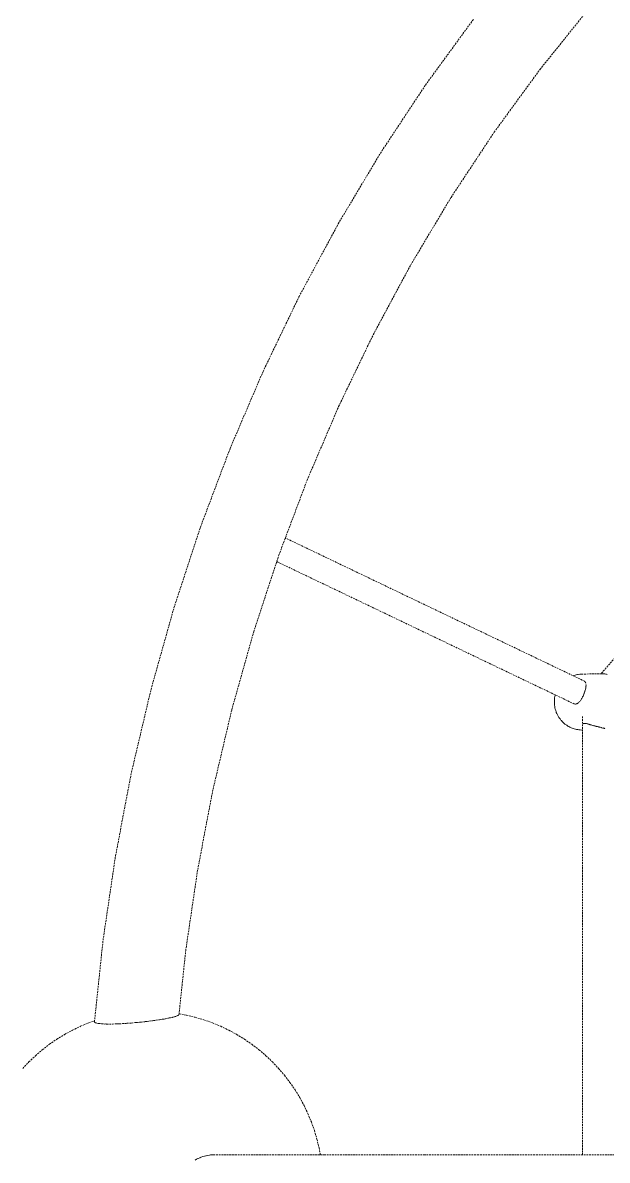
# Model space of a CAD drawing. Header units: millimetres. Extents: x -4710 to 4801, y -2494 to 3533.
# Drawn here: x 801 to 1222, y 782 to 1600 of the extents above; entities that cross this region are included whole.
import ezdxf

# ---------------------------------------------------------------- set-up
doc = ezdxf.new("R2010")
doc.units = ezdxf.units.MM
doc.linetypes.add('HIDDEN', pattern=[1.905, 1.27, -0.635])
doc.layers.add('DIKOM_ОБЪЕКТ', color=7, linetype='Continuous')

msp = doc.modelspace()

# ---------------------------------------------------------------- linework, layer by layer
at = {"layer": 'DIKOM_ОБЪЕКТ', "color": 7, "linetype": 'HIDDEN', "lineweight": 15}
for p, q in [((1635.527, 1614.438), (1217.718, 1131.994)), ((1173.808, 1566.879), (1208.119, 1609.479)), ((1091.346, 1555.654), (1125.813, 1602.828)), ((1140.841, 1521.759), (1173.848, 1566.934)), ((1058.891, 1506.612), (1091.346, 1555.654)), ((1109.763, 1474.796), (1140.841, 1521.759)), ((1028.527, 1455.816), (1058.891, 1506.612)), ((1080.685, 1426.153), (1109.763, 1474.796)), ((1000.324, 1403.386), (1028.527, 1455.816)), ((1053.677, 1375.945), (1080.685, 1426.153)), ((974.348, 1349.444), (1000.324, 1403.386)), ((1028.802, 1324.289), (1053.677, 1375.945)), ((950.658, 1294.117), (974.348, 1349.444)), ((1006.116, 1271.306), (1028.802, 1324.289)), ((929.311, 1237.531), (950.658, 1294.117)), ((985.763, 1217.354), (1006.116, 1271.306)), ((910.207, 1179.399), (929.142, 1237.052)), ((929.311, 1237.531), (929.142, 1237.052)), ((1205.916, 1126.655), (990.426, 1229.715)), ((967.673, 1162.277), (985.843, 1217.599)), ((984.246, 1212.735), (1197.768, 1110.602)), ((893.706, 1120.757), (910.207, 1179.399)), ((951.839, 1106.006), (967.673, 1162.277)), ((1197.6, 1130.632), (1198.13, 1130.826)), ((1199.104, 1131.101), (1198.13, 1130.826)), ((1199.747, 1131.267), (1199.104, 1131.101)), ((1199.747, 1131.267), (1200.741, 1131.467)), ((1201.403, 1131.572), (1200.741, 1131.467)), ((1201.403, 1131.572), (1202.41, 1131.694)), ((1203.634, 1131.77), (1202.41, 1131.694)), ((1203.634, 1131.77), (1217.364, 1131.993)), ((1218.286, 1131.996), (1217.364, 1131.993)), ((1218.286, 1131.996), (1219.495, 1131.947)), ((1220.466, 1131.841), (1219.495, 1131.947)), ((1220.466, 1131.841), (1221.151, 1131.751)), ((1221.151, 1131.751), (1221.662, 1131.656)), ((1221.662, 1131.656), (1222.243, 1131.532)), ((1205.924, 1126.65), (1206.169, 1126.488)), ((1206.177, 1126.481), (1206.375, 1126.279)), ((1206.655, 1125.792), (1206.553, 1126.017)), ((1206.71, 1121.574), (1206.578, 1120.998)), ((1206.753, 1125.497), (1206.694, 1125.707)), ((1206.784, 1122.065), (1206.723, 1121.652)), ((1206.896, 1122.853), (1206.844, 1122.424)), ((1206.891, 1124.875), (1206.92, 1124.589)), ((1206.905, 1123.124), (1206.898, 1122.881)), ((1206.942, 1123.442), (1206.908, 1123.157)), ((1206.95, 1123.768), (1206.943, 1123.465)), ((1206.956, 1123.99), (1206.95, 1123.768)), ((879.678, 1061.264), (893.706, 1120.757)), ((1184.153, 1112.526), (1184.223, 1113.553)), ((1184.344, 1114.571), (1184.223, 1113.553)), ((1184.516, 1115.578), (1184.344, 1114.571)), ((1184.739, 1116.569), (1184.516, 1115.578)), ((1184.805, 1116.802), (1184.739, 1116.569)), ((1203.106, 1113.05), (1203.368, 1113.429)), ((1203.746, 1114.018), (1203.385, 1113.454)), ((1203.873, 1114.251), (1203.761, 1114.043)), ((1203.873, 1114.251), (1204.112, 1114.644)), ((1204.128, 1114.672), (1204.361, 1115.123)), ((1204.46, 1115.301), (1204.362, 1115.124)), ((1204.681, 1115.733), (1204.519, 1115.426)), ((1204.809, 1115.974), (1204.681, 1115.733)), ((1205.077, 1116.576), (1204.809, 1115.974)), ((1205.417, 1117.347), (1205.127, 1116.674)), ((1205.547, 1117.708), (1205.459, 1117.458)), ((1205.547, 1117.708), (1205.697, 1118.066)), ((1205.937, 1118.757), (1205.712, 1118.104)), ((1206.19, 1119.518), (1205.962, 1118.833)), ((1206.275, 1119.842), (1206.201, 1119.557)), ((1206.395, 1120.233), (1206.295, 1119.918)), ((1206.534, 1120.798), (1206.404, 1120.269)), ((938.378, 1048.918), (951.839, 1106.006)), ((1184.153, 1112.526), (1184.136, 1111.496)), ((1184.17, 1110.466), (1184.136, 1111.496)), ((1184.17, 1110.466), (1184.256, 1109.44)), ((1184.256, 1109.44), (1184.393, 1108.423)), ((1184.393, 1108.423), (1184.582, 1107.418)), ((1184.582, 1107.418), (1184.821, 1106.428)), ((1184.821, 1106.428), (1185.108, 1105.46)), ((1185.108, 1105.46), (1185.445, 1104.515)), ((1197.765, 1110.604), (1198.191, 1110.416)), ((1198.207, 1110.41), (1198.47, 1110.332)), ((1198.628, 1110.285), (1199.043, 1110.221)), ((1199.058, 1110.217), (1199.473, 1110.214)), ((1199.488, 1110.214), (1199.897, 1110.271)), ((1200.313, 1110.393), (1199.911, 1110.274)), ((1200.655, 1110.551), (1200.327, 1110.399)), ((1200.837, 1110.656), (1201.105, 1110.82)), ((1201.119, 1110.829), (1201.496, 1111.126)), ((1201.509, 1111.138), (1201.85, 1111.474)), ((1202.167, 1111.827), (1201.885, 1111.508)), ((1202.571, 1112.317), (1202.263, 1111.931)), ((1202.993, 1112.874), (1202.628, 1112.381)), ((1185.445, 1104.515), (1185.551, 1104.255)), ((1185.551, 1104.255), (1185.949, 1103.303)), ((1185.949, 1103.303), (1186.393, 1102.383)), ((1186.393, 1102.383), (1186.882, 1101.5)), ((1186.882, 1101.5), (1187.416, 1100.656)), ((1187.416, 1100.656), (1187.644, 1100.298)), ((1187.644, 1100.298), (1188.238, 1099.47)), ((1188.238, 1099.47), (1188.872, 1098.69)), ((1188.872, 1098.69), (1189.189, 1098.32)), ((1189.189, 1098.32), (1189.88, 1097.569)), ((1189.88, 1097.569), (1190.608, 1096.874)), ((1190.608, 1096.874), (1191.008, 1096.51)), ((1204.311, 1101.313), (1204.31, 785.931)), ((1191.008, 1096.51), (1191.789, 1095.856)), ((1191.789, 1095.856), (1192.6, 1095.264)), ((1192.6, 1095.264), (1193.077, 1094.92)), ((1193.077, 1094.92), (1193.935, 1094.382)), ((1193.935, 1094.382), (1194.462, 1094.081)), ((1194.462, 1094.081), (1195.361, 1093.602)), ((1195.361, 1093.602), (1196.281, 1093.193)), ((1196.281, 1093.193), (1196.866, 1092.935)), ((1196.866, 1092.935), (1197.819, 1092.594)), ((1197.819, 1092.594), (1198.438, 1092.391)), ((1198.438, 1092.391), (1199.416, 1092.123)), ((1200.061, 1091.978), (1199.416, 1092.123)), ((1201.058, 1091.785), (1200.061, 1091.978)), ((1201.722, 1091.702), (1201.058, 1091.785)), ((1202.731, 1091.586), (1201.722, 1091.702)), ((1203.957, 1091.536), (1202.731, 1091.586)), ((1203.957, 1091.536), (1204.311, 1091.537)), ((1204.494, 1095.581), (1204.375, 1095.341)), ((1205.177, 1096.105), (1204.902, 1095.967)), ((1205.508, 1096.201), (1205.186, 1096.108)), ((1205.514, 1096.202), (1205.886, 1096.251)), ((1205.893, 1096.251), (1206.313, 1096.256)), ((1206.32, 1096.256), (1206.785, 1096.216)), ((1206.794, 1096.215), (1207.301, 1096.13)), ((1207.311, 1096.127), (1207.859, 1095.997)), ((1207.869, 1095.994), (1208.162, 1095.905)), ((1209.093, 1095.654), (1208.469, 1095.829)), ((1209.407, 1095.55), (1209.105, 1095.65)), ((1209.407, 1095.55), (1209.648, 1095.486)), ((1209.772, 1095.453), (1210.033, 1095.371)), ((1210.033, 1095.371), (1210.415, 1095.269)), ((1210.465, 1095.255), (1210.689, 1095.186)), ((1210.689, 1095.186), (1211.165, 1095.067)), ((1211.198, 1095.057), (1211.781, 1094.881)), ((1211.988, 1094.826), (1212.203, 1094.763)), ((1212.203, 1094.763), (1212.662, 1094.651)), ((1212.796, 1094.612), (1213.288, 1094.47)), ((1213.609, 1094.388), (1214.078, 1094.261)), ((1214.2, 1094.232), (1214.433, 1094.167)), ((1214.433, 1094.167), (1214.634, 1094.111)), ((1214.634, 1094.111), (1214.929, 1094.047)), ((1214.947, 1094.042), (1215.271, 1093.957)), ((1215.271, 1093.957), (1215.666, 1093.854)), ((1215.854, 1093.796), (1216.114, 1093.733)), ((1216.114, 1093.733), (1216.393, 1093.667)), ((1216.411, 1093.661), (1216.962, 1093.505)), ((1217.124, 1093.471), (1217.802, 1093.304)), ((1217.981, 1093.253), (1218.237, 1093.199)), ((1218.237, 1093.199), (1218.633, 1093.102)), ((1219.028, 1093.001), (1219.378, 1092.92)), ((1219.387, 1092.917), (1219.693, 1092.835)), ((1219.766, 1092.813), (1220.033, 1092.755)), ((1220.33, 1092.686), (1220.074, 1092.745)), ((1220.532, 1092.632), (1220.336, 1092.684)), ((1220.867, 1092.565), (1221.097, 1092.507)), ((868.156, 1001.057), (879.678, 1061.264)), ((927.322, 991.146), (938.378, 1048.918)), ((859.165, 940.278), (868.156, 1001.057)), ((918.695, 932.824), (927.322, 991.146)), ((852.99, 881.549), (859.165, 940.278)), ((913.845, 886.694), (918.695, 932.824)), ((904.115, 883.753), (905.757, 884.105)), ((905.805, 884.112), (906.057, 884.165)), ((906.057, 884.165), (906.255, 884.206)), ((906.255, 884.206), (906.833, 884.325)), ((906.833, 884.325), (907.562, 884.438)), ((907.562, 884.438), (907.801, 884.489)), ((907.801, 884.489), (908.974, 884.739)), ((909.125, 884.771), (909.348, 884.835)), ((909.348, 884.835), (910.262, 885.098)), ((910.262, 885.098), (910.486, 885.142)), ((910.486, 885.142), (910.684, 885.196)), ((910.684, 885.196), (911.195, 885.337)), ((911.195, 885.337), (911.623, 885.455)), ((911.791, 885.521), (912.539, 885.816)), ((912.856, 885.989), (913.117, 886.091)), ((913.303, 886.181), (913.65, 886.403)), ((913.911, 887.323), (919.228, 886.337)), ((919.228, 886.337), (925.538, 884.821)), ((925.538, 884.821), (931.76, 882.977)), ((837.179, 875.531), (843.036, 878.326)), ((843.036, 878.326), (849.032, 880.81)), ((849.032, 880.81), (853.062, 882.238)), ((852.992, 881.54), (853.041, 881.314)), ((853.052, 881.282), (853.332, 880.977)), ((853.525, 880.897), (853.87, 880.755)), ((853.888, 880.752), (854.142, 880.712)), ((854.142, 880.712), (854.645, 880.528)), ((854.663, 880.525), (855.653, 880.35)), ((855.67, 880.349), (856.731, 880.284)), ((856.864, 880.255), (858.276, 880.07)), ((858.292, 880.069), (859.917, 879.982)), ((859.934, 879.982), (861.331, 879.991)), ((861.332, 879.991), (861.752, 879.965)), ((861.772, 879.965), (863.614, 879.963)), ((863.783, 879.955), (865.921, 879.946)), ((865.95, 879.947), (868.231, 880.036)), ((868.27, 880.039), (869.656, 880.147)), ((869.657, 880.147), (870.05, 880.165)), ((870.05, 880.165), (870.508, 880.161)), ((870.716, 880.162), (873.192, 880.243)), ((873.257, 880.248), (875.81, 880.43)), ((875.893, 880.438), (876.297, 880.482)), ((876.297, 880.482), (878.485, 880.597)), ((878.585, 880.606), (879.354, 880.673)), ((879.354, 880.673), (881.203, 880.834)), ((881.325, 880.849), (882.416, 880.98)), ((882.416, 880.98), (883.938, 881.081)), ((884.08, 881.095), (885.656, 881.251)), ((885.656, 881.251), (886.668, 881.352)), ((886.833, 881.374), (888.481, 881.591)), ((888.481, 881.591), (889.374, 881.661)), ((889.56, 881.682), (890.896, 881.832)), ((890.896, 881.832), (892.028, 881.959)), ((892.028, 881.959), (892.235, 881.99)), ((892.235, 881.99), (894.543, 882.33)), ((894.62, 882.337), (894.845, 882.367)), ((894.845, 882.367), (895.466, 882.448)), ((895.466, 882.448), (897.114, 882.665)), ((897.114, 882.665), (897.355, 882.706)), ((897.505, 882.731), (899.499, 883.009)), ((899.525, 883.014), (899.75, 883.054)), ((899.75, 883.054), (900.645, 883.212)), ((900.645, 883.212), (901.752, 883.349)), ((901.752, 883.349), (902.007, 883.391)), ((902.007, 883.391), (903.087, 883.57)), ((903.087, 883.57), (903.857, 883.698)), ((903.858, 883.698), (904.115, 883.753)), ((931.76, 882.977), (937.878, 880.81)), ((937.878, 880.81), (943.873, 878.326)), ((943.873, 878.326), (949.731, 875.53)), ((820.594, 865.364), (825.942, 869.041)), ((825.942, 869.041), (831.476, 872.433)), ((831.476, 872.433), (837.179, 875.531)), ((949.731, 875.53), (955.434, 872.433)), ((955.434, 872.433), (960.968, 869.041)), ((960.968, 869.041), (966.316, 865.363)), ((810.51, 857.195), (815.446, 861.411)), ((815.446, 861.411), (820.594, 865.364)), ((966.316, 865.363), (971.465, 861.411)), ((971.465, 861.411), (976.4, 857.195)), ((801.336, 848.017), (805.803, 852.726)), ((805.803, 852.726), (810.51, 857.195)), ((976.4, 857.195), (981.107, 852.726)), ((981.107, 852.726), (985.574, 848.017)), ((985.574, 848.017), (989.789, 843.08)), ((989.789, 843.08), (993.739, 837.929)), ((993.739, 837.929), (997.415, 832.579)), ((997.415, 832.579), (1000.806, 827.044)), ((1000.806, 827.044), (1003.903, 821.338)), ((1003.903, 821.338), (1006.697, 815.478)), ((1006.697, 815.478), (1009.18, 809.481)), ((1009.18, 809.481), (1011.346, 803.361)), ((1011.346, 803.361), (1013.19, 797.136)), ((1013.19, 797.136), (1014.705, 790.823)), ((936.987, 785.82), (936.56, 785.76)), ((937.413, 785.84), (936.988, 785.82)), ((938.335, 785.881), (937.413, 785.84)), ((939.435, 785.931), (938.335, 785.881)), ((955.153, 785.931), (939.436, 785.931)), ((986.034, 785.931), (955.153, 785.931)), ((1018.986, 785.931), (986.034, 785.931)), ((1014.705, 790.823), (1015.611, 785.931)), ((1053.943, 785.931), (1018.986, 785.931)), ((1090.834, 785.931), (1053.943, 785.931)), ((1129.585, 785.931), (1090.834, 785.931)), ((1170.116, 785.931), (1129.585, 785.931)), ((1212.346, 785.931), (1170.116, 785.931)), ((1256.19, 785.931), (1212.346, 785.931)), ((926.506, 782.636), (925.235, 781.946)), ((927.42, 783.133), (926.506, 782.636)), ((928.776, 783.713), (927.42, 783.133)), ((929.702, 784.11), (928.776, 783.713)), ((931.102, 784.583), (929.755, 784.133)), ((932.108, 784.918), (931.103, 784.583)), ((933.172, 785.165), (932.108, 784.918)), ((933.481, 785.237), (933.172, 785.165)), ((934.537, 785.482), (933.481, 785.237)), ((935.797, 785.653), (934.538, 785.482)), ((936.56, 785.76), (935.918, 785.67))]:
    msp.add_line(p, q, dxfattribs=at)

doc.saveas('drawing.dxf')
